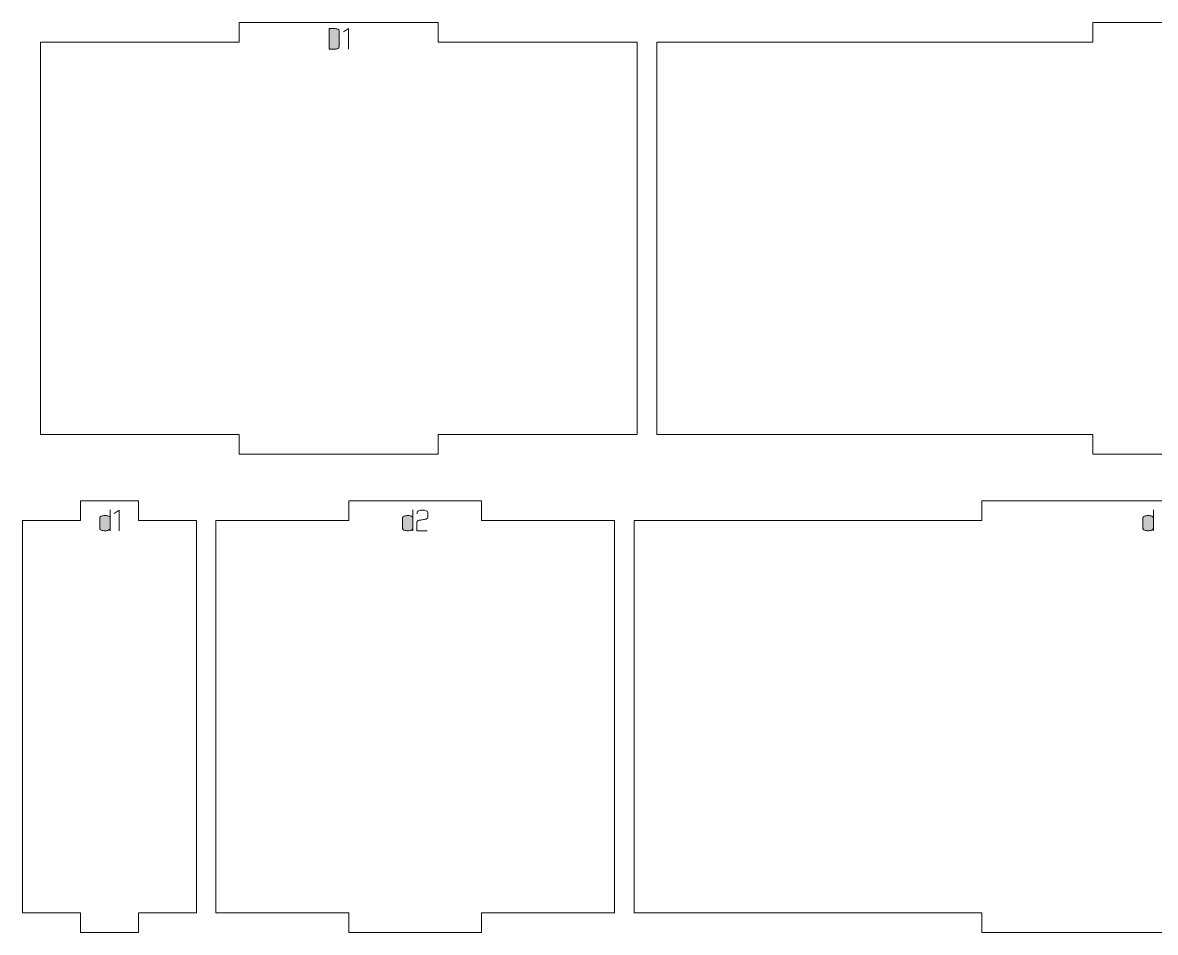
# Model space of a CAD drawing. Header units: centimetres. Extents: x -249 to 275, y -506 to 461.
# Drawn here: x -248.57 to -231.24, y 134.77 to 148.68 of the extents above; entities that cross this region are included whole.
import ezdxf

# ---------------------------------------------------------------- set-up
doc = ezdxf.new("R2010")
doc.units = ezdxf.units.CM
doc.header["$MEASUREMENT"] = 0
doc.layers.add('Capa 1', color=7, linetype='Continuous')

msp = doc.modelspace()

# ---------------------------------------------------------------- hatches: boundary and pattern name
at = {"layer": 'Capa 1', "true_color": 0x3e4095}
h = msp.add_hatch(color=175, dxfattribs=at)
edge = h.paths.add_edge_path()
edge.add_spline(control_points=[(-243.88603, 148.2761), (-243.88603, 148.2761), (-243.88603, 148.59254), (-243.88603, 148.59254), (-243.88603, 148.59254), (-243.81128, 148.59254), (-243.81128, 148.59254), (-243.78835, 148.59254), (-243.76878, 148.58902), (-243.75257, 148.58199), (-243.73668, 148.57496), (-243.72873, 148.56671), (-243.72873, 148.55723), (-243.72873, 148.55723), (-243.72873, 148.31141), (-243.72873, 148.31141), (-243.72873, 148.30163), (-243.73668, 148.29322), (-243.75257, 148.28619), (-243.76786, 148.27946), (-243.78743, 148.2761), (-243.81128, 148.2761), (-243.81128, 148.2761), (-243.88603, 148.2761), (-243.88603, 148.2761)], knot_values=[0, 0, 0, 0, 0.125, 0.125, 0.125, 0.25, 0.25, 0.25, 0.375, 0.375, 0.375, 0.5, 0.5, 0.5, 0.625, 0.625, 0.625, 0.75, 0.75, 0.75, 0.875, 0.875, 0.875, 1, 1, 1, 1], degree=3, periodic=1)
h = msp.add_hatch(color=175, dxfattribs=at)
edge = h.paths.add_edge_path()
edge.add_spline(control_points=[(-243.88603, 148.59254), (-243.88603, 148.59254), (-243.88603, 148.2761), (-243.88603, 148.2761), (-243.88603, 148.2761), (-243.81128, 148.2761), (-243.81128, 148.2761), (-243.78743, 148.2761), (-243.76786, 148.27946), (-243.75257, 148.28619), (-243.73668, 148.29322), (-243.72873, 148.30163), (-243.72873, 148.31141), (-243.72873, 148.31141), (-243.72873, 148.55723), (-243.72873, 148.55723), (-243.72873, 148.56671), (-243.73668, 148.57496), (-243.75257, 148.58199), (-243.76878, 148.58902), (-243.78835, 148.59254), (-243.81128, 148.59254), (-243.81128, 148.59254), (-243.88603, 148.59254), (-243.88603, 148.59254)], knot_values=[0, 0, 0, 0, 0.125, 0.125, 0.125, 0.25, 0.25, 0.25, 0.375, 0.375, 0.375, 0.5, 0.5, 0.5, 0.625, 0.625, 0.625, 0.75, 0.75, 0.75, 0.875, 0.875, 0.875, 1, 1, 1, 1], degree=3, periodic=1)
h = msp.add_hatch(color=175, dxfattribs=at)
edge = h.paths.add_edge_path()
edge.add_spline(control_points=[(-243.58977, 148.593), (-243.58977, 148.593), (-243.6659, 148.54026), (-243.6659, 148.54026), (-243.6659, 148.54026), (-243.58977, 148.593), (-243.58977, 148.593), (-243.58977, 148.593), (-243.58977, 148.2761), (-243.58977, 148.2761), (-243.58977, 148.2761), (-243.58977, 148.593), (-243.58977, 148.593)], knot_values=[0, 0, 0, 0, 0.25, 0.25, 0.25, 0.5, 0.5, 0.5, 0.75, 0.75, 0.75, 1, 1, 1, 1], degree=3, periodic=1)
h = msp.add_hatch(color=175, dxfattribs=at)
edge = h.paths.add_edge_path()
edge.add_spline(control_points=[(-247.39355, 141.10857), (-247.39355, 141.10857), (-247.39355, 140.9453), (-247.39355, 140.9453), (-247.39355, 140.94072), (-247.39172, 140.93636), (-247.38805, 140.93223), (-247.38438, 140.92811), (-247.37903, 140.92436), (-247.372, 140.921), (-247.36496, 140.91763), (-247.35633, 140.91496), (-247.34608, 140.91297), (-247.33584, 140.91098), (-247.32415, 140.90999), (-247.311, 140.90999), (-247.29143, 140.90999), (-247.27401, 140.91366), (-247.25872, 140.921), (-247.24282, 140.92833), (-247.23487, 140.93644), (-247.23487, 140.9453), (-247.23487, 140.9453), (-247.23487, 141.23102), (-247.23487, 141.23102), (-247.23487, 141.23102), (-247.23487, 141.10857), (-247.23487, 141.10857), (-247.23487, 141.11774), (-247.24282, 141.12569), (-247.25872, 141.13242), (-247.27401, 141.13945), (-247.29143, 141.14327), (-247.311, 141.14388), (-247.32415, 141.14388), (-247.33584, 141.14289), (-247.34608, 141.1409), (-247.35633, 141.13891), (-247.36496, 141.13624), (-247.372, 141.13287), (-247.37903, 141.12951), (-247.38438, 141.12577), (-247.38805, 141.12164), (-247.39172, 141.11751), (-247.39355, 141.11315), (-247.39355, 141.10857)], knot_values=[0, 0, 0, 0, 0.06666667, 0.06666667, 0.06666667, 0.13333333, 0.13333333, 0.13333333, 0.2, 0.2, 0.2, 0.26666667, 0.26666667, 0.26666667, 0.33333333, 0.33333333, 0.33333333, 0.4, 0.4, 0.4, 0.46666667, 0.46666667, 0.46666667, 0.53333333, 0.53333333, 0.53333333, 0.6, 0.6, 0.6, 0.66666667, 0.66666667, 0.66666667, 0.73333333, 0.73333333, 0.73333333, 0.8, 0.8, 0.8, 0.86666667, 0.86666667, 0.86666667, 0.93333333, 0.93333333, 0.93333333, 1, 1, 1, 1], degree=3, periodic=1)
h = msp.add_hatch(color=175, dxfattribs=at)
edge = h.paths.add_edge_path()
edge.add_spline(control_points=[(-247.23487, 140.9453), (-247.23487, 140.93644), (-247.24282, 140.92833), (-247.25872, 140.921), (-247.27401, 140.91366), (-247.29143, 140.90999), (-247.311, 140.90999), (-247.32415, 140.90999), (-247.33584, 140.91098), (-247.34608, 140.91297), (-247.35633, 140.91496), (-247.36496, 140.91763), (-247.372, 140.921), (-247.37903, 140.92436), (-247.38438, 140.92811), (-247.38805, 140.93223), (-247.39172, 140.93636), (-247.39355, 140.94072), (-247.39355, 140.9453), (-247.39355, 140.9453), (-247.39355, 141.10857), (-247.39355, 141.10857), (-247.39355, 141.11315), (-247.39172, 141.11751), (-247.38805, 141.12164), (-247.38438, 141.12577), (-247.37903, 141.12951), (-247.372, 141.13287), (-247.36496, 141.13624), (-247.35633, 141.13891), (-247.34608, 141.1409), (-247.33584, 141.14289), (-247.32415, 141.14388), (-247.311, 141.14388), (-247.29143, 141.14327), (-247.27401, 141.13945), (-247.25872, 141.13242), (-247.24282, 141.12569), (-247.23487, 141.11774), (-247.23487, 141.10857), (-247.23487, 141.10857), (-247.23487, 140.9453), (-247.23487, 140.9453)], knot_values=[0, 0, 0, 0, 0.07142857, 0.07142857, 0.07142857, 0.14285714, 0.14285714, 0.14285714, 0.21428571, 0.21428571, 0.21428571, 0.28571429, 0.28571429, 0.28571429, 0.35714286, 0.35714286, 0.35714286, 0.42857143, 0.42857143, 0.42857143, 0.5, 0.5, 0.5, 0.57142857, 0.57142857, 0.57142857, 0.64285714, 0.64285714, 0.64285714, 0.71428571, 0.71428571, 0.71428571, 0.78571429, 0.78571429, 0.78571429, 0.85714286, 0.85714286, 0.85714286, 0.92857143, 0.92857143, 0.92857143, 1, 1, 1, 1], degree=3, periodic=1)
h = msp.add_hatch(color=175, dxfattribs=at)
edge = h.paths.add_edge_path()
edge.add_spline(control_points=[(-247.09729, 141.22689), (-247.09729, 141.22689), (-247.17342, 141.17415), (-247.17342, 141.17415), (-247.17342, 141.17415), (-247.09729, 141.22689), (-247.09729, 141.22689), (-247.09729, 141.22689), (-247.09729, 140.90999), (-247.09729, 140.90999), (-247.09729, 140.90999), (-247.09729, 141.22689), (-247.09729, 141.22689)], knot_values=[0, 0, 0, 0, 0.25, 0.25, 0.25, 0.5, 0.5, 0.5, 0.75, 0.75, 0.75, 1, 1, 1, 1], degree=3, periodic=1)
h = msp.add_hatch(color=175, dxfattribs=at)
edge = h.paths.add_edge_path()
edge.add_spline(control_points=[(-242.76011, 141.10857), (-242.76011, 141.10857), (-242.76011, 140.9453), (-242.76011, 140.9453), (-242.76011, 140.94072), (-242.75828, 140.93636), (-242.75461, 140.93223), (-242.75094, 140.92811), (-242.74559, 140.92436), (-242.73856, 140.921), (-242.73152, 140.91763), (-242.72289, 140.91496), (-242.71264, 140.91297), (-242.7024, 140.91098), (-242.69071, 140.90999), (-242.67756, 140.90999), (-242.65799, 140.90999), (-242.64057, 140.91366), (-242.62528, 140.921), (-242.60938, 140.92833), (-242.60143, 140.93644), (-242.60143, 140.9453), (-242.60143, 140.9453), (-242.60143, 141.23102), (-242.60143, 141.23102), (-242.60143, 141.23102), (-242.60143, 141.10857), (-242.60143, 141.10857), (-242.60143, 141.11774), (-242.60938, 141.12569), (-242.62528, 141.13242), (-242.64057, 141.13945), (-242.65799, 141.14327), (-242.67756, 141.14388), (-242.69071, 141.14388), (-242.7024, 141.14289), (-242.71264, 141.1409), (-242.72289, 141.13891), (-242.73152, 141.13624), (-242.73856, 141.13287), (-242.74559, 141.12951), (-242.75094, 141.12577), (-242.75461, 141.12164), (-242.75828, 141.11751), (-242.76011, 141.11315), (-242.76011, 141.10857)], knot_values=[0, 0, 0, 0, 0.06666667, 0.06666667, 0.06666667, 0.13333333, 0.13333333, 0.13333333, 0.2, 0.2, 0.2, 0.26666667, 0.26666667, 0.26666667, 0.33333333, 0.33333333, 0.33333333, 0.4, 0.4, 0.4, 0.46666667, 0.46666667, 0.46666667, 0.53333333, 0.53333333, 0.53333333, 0.6, 0.6, 0.6, 0.66666667, 0.66666667, 0.66666667, 0.73333333, 0.73333333, 0.73333333, 0.8, 0.8, 0.8, 0.86666667, 0.86666667, 0.86666667, 0.93333333, 0.93333333, 0.93333333, 1, 1, 1, 1], degree=3, periodic=1)
h = msp.add_hatch(color=175, dxfattribs=at)
edge = h.paths.add_edge_path()
edge.add_spline(control_points=[(-242.60143, 140.9453), (-242.60143, 140.93644), (-242.60938, 140.92833), (-242.62528, 140.921), (-242.64057, 140.91366), (-242.65799, 140.90999), (-242.67756, 140.90999), (-242.69071, 140.90999), (-242.7024, 140.91098), (-242.71264, 140.91297), (-242.72289, 140.91496), (-242.73152, 140.91763), (-242.73856, 140.921), (-242.74559, 140.92436), (-242.75094, 140.92811), (-242.75461, 140.93223), (-242.75828, 140.93636), (-242.76011, 140.94072), (-242.76011, 140.9453), (-242.76011, 140.9453), (-242.76011, 141.10857), (-242.76011, 141.10857), (-242.76011, 141.11315), (-242.75828, 141.11751), (-242.75461, 141.12164), (-242.75094, 141.12577), (-242.74559, 141.12951), (-242.73856, 141.13287), (-242.73152, 141.13624), (-242.72289, 141.13891), (-242.71264, 141.1409), (-242.7024, 141.14289), (-242.69071, 141.14388), (-242.67756, 141.14388), (-242.65799, 141.14327), (-242.64057, 141.13945), (-242.62528, 141.13242), (-242.60938, 141.12569), (-242.60143, 141.11774), (-242.60143, 141.10857), (-242.60143, 141.10857), (-242.60143, 140.9453), (-242.60143, 140.9453)], knot_values=[0, 0, 0, 0, 0.07142857, 0.07142857, 0.07142857, 0.14285714, 0.14285714, 0.14285714, 0.21428571, 0.21428571, 0.21428571, 0.28571429, 0.28571429, 0.28571429, 0.35714286, 0.35714286, 0.35714286, 0.42857143, 0.42857143, 0.42857143, 0.5, 0.5, 0.5, 0.57142857, 0.57142857, 0.57142857, 0.64285714, 0.64285714, 0.64285714, 0.71428571, 0.71428571, 0.71428571, 0.78571429, 0.78571429, 0.78571429, 0.85714286, 0.85714286, 0.85714286, 0.92857143, 0.92857143, 0.92857143, 1, 1, 1, 1], degree=3, periodic=1)
h = msp.add_hatch(color=175, dxfattribs=at)
edge = h.paths.add_edge_path()
edge.add_spline(control_points=[(-242.54044, 140.90999), (-242.54044, 140.90999), (-242.54044, 141.04253), (-242.54044, 141.04253), (-242.53952, 141.05445), (-242.52867, 141.06362), (-242.50788, 141.07004), (-242.49932, 141.07066), (-242.49114, 141.07165), (-242.48334, 141.07303), (-242.47555, 141.0744), (-242.46767, 141.07585), (-242.45972, 141.07738), (-242.44505, 141.07983), (-242.43381, 141.08182), (-242.42602, 141.08334), (-242.41822, 141.08487), (-242.41065, 141.08686), (-242.40331, 141.08931), (-242.38436, 141.09634), (-242.37488, 141.10536), (-242.37488, 141.11636), (-242.37488, 141.11636), (-242.37488, 141.19112), (-242.37488, 141.19112), (-242.37488, 141.2009), (-242.38275, 141.20923), (-242.3985, 141.21611), (-242.41424, 141.22299), (-242.43389, 141.22643), (-242.45743, 141.22643), (-242.48097, 141.22643), (-242.50062, 141.22299), (-242.51636, 141.21611), (-242.53211, 141.20923), (-242.53998, 141.2009), (-242.53998, 141.19112), (-242.53998, 141.19112), (-242.53998, 141.16865), (-242.53998, 141.16865), (-242.53998, 141.16865), (-242.53998, 141.19112), (-242.53998, 141.19112), (-242.53998, 141.2009), (-242.53211, 141.20923), (-242.51636, 141.21611), (-242.50062, 141.22299), (-242.48097, 141.22643), (-242.45743, 141.22643), (-242.43389, 141.22643), (-242.41424, 141.22299), (-242.3985, 141.21611), (-242.38275, 141.20923), (-242.37488, 141.2009), (-242.37488, 141.19112), (-242.37488, 141.19112), (-242.37488, 141.11636), (-242.37488, 141.11636), (-242.37488, 141.10536), (-242.38436, 141.09634), (-242.40331, 141.08931), (-242.41065, 141.08686), (-242.41822, 141.08487), (-242.42602, 141.08334), (-242.43381, 141.08182), (-242.44505, 141.07983), (-242.45972, 141.07738), (-242.46767, 141.07585), (-242.47555, 141.0744), (-242.48334, 141.07303), (-242.49114, 141.07165), (-242.49932, 141.07066), (-242.50788, 141.07004), (-242.52867, 141.06362), (-242.53952, 141.05445), (-242.54044, 141.04253), (-242.54044, 141.04253), (-242.54044, 140.90999), (-242.54044, 140.90999), (-242.54044, 140.90999), (-242.38359, 140.90999), (-242.38359, 140.90999), (-242.38359, 140.90999), (-242.54044, 140.90999), (-242.54044, 140.90999)], knot_values=[0, 0, 0, 0, 0.03571429, 0.03571429, 0.03571429, 0.07142857, 0.07142857, 0.07142857, 0.10714286, 0.10714286, 0.10714286, 0.14285714, 0.14285714, 0.14285714, 0.17857143, 0.17857143, 0.17857143, 0.21428571, 0.21428571, 0.21428571, 0.25, 0.25, 0.25, 0.28571429, 0.28571429, 0.28571429, 0.32142857, 0.32142857, 0.32142857, 0.35714286, 0.35714286, 0.35714286, 0.39285714, 0.39285714, 0.39285714, 0.42857143, 0.42857143, 0.42857143, 0.46428571, 0.46428571, 0.46428571, 0.5, 0.5, 0.5, 0.53571429, 0.53571429, 0.53571429, 0.57142857, 0.57142857, 0.57142857, 0.60714286, 0.60714286, 0.60714286, 0.64285714, 0.64285714, 0.64285714, 0.67857143, 0.67857143, 0.67857143, 0.71428571, 0.71428571, 0.71428571, 0.75, 0.75, 0.75, 0.78571429, 0.78571429, 0.78571429, 0.82142857, 0.82142857, 0.82142857, 0.85714286, 0.85714286, 0.85714286, 0.89285714, 0.89285714, 0.89285714, 0.92857143, 0.92857143, 0.92857143, 0.96428571, 0.96428571, 0.96428571, 1, 1, 1, 1], degree=3, periodic=1)
h = msp.add_hatch(color=175, dxfattribs=at)
edge = h.paths.add_edge_path()
edge.add_spline(control_points=[(-231.43124, 141.10857), (-231.43124, 141.10857), (-231.43124, 140.9453), (-231.43124, 140.9453), (-231.43124, 140.94072), (-231.42941, 140.93636), (-231.42574, 140.93223), (-231.42207, 140.92811), (-231.41672, 140.92436), (-231.40969, 140.921), (-231.40265, 140.91763), (-231.39402, 140.91496), (-231.38377, 140.91297), (-231.37353, 140.91098), (-231.36184, 140.90999), (-231.34869, 140.90999), (-231.32912, 140.90999), (-231.3117, 140.91366), (-231.29641, 140.921), (-231.28051, 140.92833), (-231.27256, 140.93644), (-231.27256, 140.9453), (-231.27256, 140.9453), (-231.27256, 141.23102), (-231.27256, 141.23102), (-231.27256, 141.23102), (-231.27256, 141.10857), (-231.27256, 141.10857), (-231.27256, 141.11774), (-231.28051, 141.12569), (-231.29641, 141.13242), (-231.3117, 141.13945), (-231.32912, 141.14327), (-231.34869, 141.14388), (-231.36184, 141.14388), (-231.37353, 141.14289), (-231.38377, 141.1409), (-231.39402, 141.13891), (-231.40265, 141.13624), (-231.40969, 141.13287), (-231.41672, 141.12951), (-231.42207, 141.12577), (-231.42574, 141.12164), (-231.42941, 141.11751), (-231.43124, 141.11315), (-231.43124, 141.10857)], knot_values=[0, 0, 0, 0, 0.06666667, 0.06666667, 0.06666667, 0.13333333, 0.13333333, 0.13333333, 0.2, 0.2, 0.2, 0.26666667, 0.26666667, 0.26666667, 0.33333333, 0.33333333, 0.33333333, 0.4, 0.4, 0.4, 0.46666667, 0.46666667, 0.46666667, 0.53333333, 0.53333333, 0.53333333, 0.6, 0.6, 0.6, 0.66666667, 0.66666667, 0.66666667, 0.73333333, 0.73333333, 0.73333333, 0.8, 0.8, 0.8, 0.86666667, 0.86666667, 0.86666667, 0.93333333, 0.93333333, 0.93333333, 1, 1, 1, 1], degree=3, periodic=1)
h = msp.add_hatch(color=175, dxfattribs=at)
edge = h.paths.add_edge_path()
edge.add_spline(control_points=[(-231.27256, 140.9453), (-231.27256, 140.93644), (-231.28051, 140.92833), (-231.29641, 140.921), (-231.3117, 140.91366), (-231.32912, 140.90999), (-231.34869, 140.90999), (-231.36184, 140.90999), (-231.37353, 140.91098), (-231.38377, 140.91297), (-231.39402, 140.91496), (-231.40265, 140.91763), (-231.40969, 140.921), (-231.41672, 140.92436), (-231.42207, 140.92811), (-231.42574, 140.93223), (-231.42941, 140.93636), (-231.43124, 140.94072), (-231.43124, 140.9453), (-231.43124, 140.9453), (-231.43124, 141.10857), (-231.43124, 141.10857), (-231.43124, 141.11315), (-231.42941, 141.11751), (-231.42574, 141.12164), (-231.42207, 141.12577), (-231.41672, 141.12951), (-231.40969, 141.13287), (-231.40265, 141.13624), (-231.39402, 141.13891), (-231.38377, 141.1409), (-231.37353, 141.14289), (-231.36184, 141.14388), (-231.34869, 141.14388), (-231.32912, 141.14327), (-231.3117, 141.13945), (-231.29641, 141.13242), (-231.28051, 141.12569), (-231.27256, 141.11774), (-231.27256, 141.10857), (-231.27256, 141.10857), (-231.27256, 140.9453), (-231.27256, 140.9453)], knot_values=[0, 0, 0, 0, 0.07142857, 0.07142857, 0.07142857, 0.14285714, 0.14285714, 0.14285714, 0.21428571, 0.21428571, 0.21428571, 0.28571429, 0.28571429, 0.28571429, 0.35714286, 0.35714286, 0.35714286, 0.42857143, 0.42857143, 0.42857143, 0.5, 0.5, 0.5, 0.57142857, 0.57142857, 0.57142857, 0.64285714, 0.64285714, 0.64285714, 0.71428571, 0.71428571, 0.71428571, 0.78571429, 0.78571429, 0.78571429, 0.85714286, 0.85714286, 0.85714286, 0.92857143, 0.92857143, 0.92857143, 1, 1, 1, 1], degree=3, periodic=1)
h = msp.add_hatch(color=175, dxfattribs=at)
edge = h.paths.add_edge_path()
edge.add_spline(control_points=[(-247.23487, 140.90999), (-247.23487, 140.90999), (-247.23487, 140.9453), (-247.23487, 140.9453), (-247.23487, 140.9453), (-247.23487, 140.90999), (-247.23487, 140.90999)], knot_values=[0, 0, 0, 0, 0.5, 0.5, 0.5, 1, 1, 1, 1], degree=3, periodic=1)
h = msp.add_hatch(color=175, dxfattribs=at)
edge = h.paths.add_edge_path()
edge.add_spline(control_points=[(-242.60143, 140.90999), (-242.60143, 140.90999), (-242.60143, 140.9453), (-242.60143, 140.9453), (-242.60143, 140.9453), (-242.60143, 140.90999), (-242.60143, 140.90999)], knot_values=[0, 0, 0, 0, 0.5, 0.5, 0.5, 1, 1, 1, 1], degree=3, periodic=1)
h = msp.add_hatch(color=175, dxfattribs=at)
edge = h.paths.add_edge_path()
edge.add_spline(control_points=[(-231.27256, 140.90999), (-231.27256, 140.90999), (-231.27256, 140.9453), (-231.27256, 140.9453), (-231.27256, 140.9453), (-231.27256, 140.90999), (-231.27256, 140.90999)], knot_values=[0, 0, 0, 0, 0.5, 0.5, 0.5, 1, 1, 1, 1], degree=3, periodic=1)

# ---------------------------------------------------------------- linework, layer by layer
at = {"layer": 'Capa 1', "color": 240, "lineweight": 9}
for points in [[(-248.30357, 148.3825), (-248.30357, 148.3825), (-248.30357, 142.3825), (-248.30357, 142.3825), (-248.30357, 142.3825), (-245.25979, 142.3825), (-245.25979, 142.3825), (-245.25979, 142.3825), (-245.25979, 142.0825), (-245.25979, 142.0825), (-245.25979, 142.0825), (-242.21601, 142.0825), (-242.21601, 142.0825), (-242.21601, 142.0825), (-242.21601, 142.3825), (-242.21601, 142.3825), (-242.21601, 142.3825), (-239.17223, 142.3825), (-239.17223, 142.3825), (-239.17223, 142.3825), (-239.17223, 148.3825), (-239.17223, 148.3825), (-239.17223, 148.3825), (-242.21601, 148.3825), (-242.21601, 148.3825), (-242.21601, 148.3825), (-242.21601, 148.6825), (-242.21601, 148.6825), (-242.21601, 148.6825), (-245.25979, 148.6825), (-245.25979, 148.6825), (-245.25979, 148.6825), (-245.25979, 148.3825), (-245.25979, 148.3825), (-245.25979, 148.3825), (-248.30357, 148.3825), (-248.30357, 148.3825)], [(-238.87223, 148.3825), (-238.87223, 148.3825), (-238.87223, 142.3825), (-238.87223, 142.3825), (-238.87223, 142.3825), (-232.19734, 142.3825), (-232.19734, 142.3825), (-232.19734, 142.3825), (-232.19734, 142.0825), (-232.19734, 142.0825), (-232.19734, 142.0825), (-225.52245, 142.0825), (-225.52245, 142.0825), (-225.52245, 142.0825), (-225.52245, 142.3825), (-225.52245, 142.3825), (-225.52245, 142.3825), (-218.84755, 142.3825), (-218.84755, 142.3825), (-218.84755, 142.3825), (-218.84755, 148.3825), (-218.84755, 148.3825), (-218.84755, 148.3825), (-225.52245, 148.3825), (-225.52245, 148.3825), (-225.52245, 148.3825), (-225.52245, 148.6825), (-225.52245, 148.6825), (-225.52245, 148.6825), (-232.19734, 148.6825), (-232.19734, 148.6825), (-232.19734, 148.6825), (-232.19734, 148.3825), (-232.19734, 148.3825), (-232.19734, 148.3825), (-238.87223, 148.3825), (-238.87223, 148.3825)], [(-248.5745, 141.06719), (-248.5745, 141.06719), (-248.5745, 135.06719), (-248.5745, 135.06719), (-248.5745, 135.06719), (-247.68845, 135.06719), (-247.68845, 135.06719), (-247.68845, 135.06719), (-247.68845, 134.76719), (-247.68845, 134.76719), (-247.68845, 134.76719), (-246.80239, 134.76719), (-246.80239, 134.76719), (-246.80239, 134.76719), (-246.80239, 135.06719), (-246.80239, 135.06719), (-246.80239, 135.06719), (-245.91634, 135.06719), (-245.91634, 135.06719), (-245.91634, 135.06719), (-245.91634, 141.06719), (-245.91634, 141.06719), (-245.91634, 141.06719), (-246.80239, 141.06719), (-246.80239, 141.06719), (-246.80239, 141.06719), (-246.80239, 141.36719), (-246.80239, 141.36719), (-246.80239, 141.36719), (-247.68845, 141.36719), (-247.68845, 141.36719), (-247.68845, 141.36719), (-247.68845, 141.06719), (-247.68845, 141.06719), (-247.68845, 141.06719), (-248.5745, 141.06719), (-248.5745, 141.06719)], [(-245.61634, 141.06719), (-245.61634, 141.06719), (-245.61634, 135.06719), (-245.61634, 135.06719), (-245.61634, 135.06719), (-243.58377, 135.06719), (-243.58377, 135.06719), (-243.58377, 135.06719), (-243.58377, 134.76719), (-243.58377, 134.76719), (-243.58377, 134.76719), (-241.55121, 134.76719), (-241.55121, 134.76719), (-241.55121, 134.76719), (-241.55121, 135.06719), (-241.55121, 135.06719), (-241.55121, 135.06719), (-239.51865, 135.06719), (-239.51865, 135.06719), (-239.51865, 135.06719), (-239.51865, 141.06719), (-239.51865, 141.06719), (-239.51865, 141.06719), (-241.55121, 141.06719), (-241.55121, 141.06719), (-241.55121, 141.06719), (-241.55121, 141.36719), (-241.55121, 141.36719), (-241.55121, 141.36719), (-243.58377, 141.36719), (-243.58377, 141.36719), (-243.58377, 141.36719), (-243.58377, 141.06719), (-243.58377, 141.06719), (-243.58377, 141.06719), (-245.61634, 141.06719), (-245.61634, 141.06719)], [(-239.21865, 141.06719), (-239.21865, 141.06719), (-239.21865, 135.06719), (-239.21865, 135.06719), (-239.21865, 135.06719), (-233.89863, 135.06719), (-233.89863, 135.06719), (-233.89863, 135.06719), (-233.89863, 134.76719), (-233.89863, 134.76719), (-233.89863, 134.76719), (-228.57861, 134.76719), (-228.57861, 134.76719), (-228.57861, 134.76719), (-228.57861, 135.06719), (-228.57861, 135.06719), (-228.57861, 135.06719), (-223.2586, 135.06719), (-223.2586, 135.06719), (-223.2586, 135.06719), (-223.2586, 141.06719), (-223.2586, 141.06719), (-223.2586, 141.06719), (-228.57861, 141.06719), (-228.57861, 141.06719), (-228.57861, 141.06719), (-228.57861, 141.36719), (-228.57861, 141.36719), (-228.57861, 141.36719), (-233.89863, 141.36719), (-233.89863, 141.36719), (-233.89863, 141.36719), (-233.89863, 141.06719), (-233.89863, 141.06719), (-233.89863, 141.06719), (-239.21865, 141.06719), (-239.21865, 141.06719)]]:
    msp.add_open_spline(points, degree=3, knots=[0, 0, 0, 0, 0.08333333, 0.08333333, 0.08333333, 0.16666667, 0.16666667, 0.16666667, 0.25, 0.25, 0.25, 0.33333333, 0.33333333, 0.33333333, 0.41666667, 0.41666667, 0.41666667, 0.5, 0.5, 0.5, 0.58333333, 0.58333333, 0.58333333, 0.66666667, 0.66666667, 0.66666667, 0.75, 0.75, 0.75, 0.83333333, 0.83333333, 0.83333333, 0.91666667, 0.91666667, 0.91666667, 1, 1, 1, 1], dxfattribs=at)
at = {"layer": 'Capa 1', "color": 114, "lineweight": 9}
for points, knots in [([(-243.88603, 148.2761), (-243.88603, 148.2761), (-243.88603, 148.59254), (-243.88603, 148.59254), (-243.88603, 148.59254), (-243.81128, 148.59254), (-243.81128, 148.59254), (-243.78835, 148.59254), (-243.76878, 148.58902), (-243.75257, 148.58199), (-243.73668, 148.57496), (-243.72873, 148.56671), (-243.72873, 148.55723), (-243.72873, 148.55723), (-243.72873, 148.31141), (-243.72873, 148.31141), (-243.72873, 148.30163), (-243.73668, 148.29322), (-243.75257, 148.28619), (-243.76786, 148.27946), (-243.78743, 148.2761), (-243.81128, 148.2761), (-243.81128, 148.2761), (-243.88603, 148.2761), (-243.88603, 148.2761)], [0, 0, 0, 0, 0.125, 0.125, 0.125, 0.25, 0.25, 0.25, 0.375, 0.375, 0.375, 0.5, 0.5, 0.5, 0.625, 0.625, 0.625, 0.75, 0.75, 0.75, 0.875, 0.875, 0.875, 1, 1, 1, 1]), ([(-243.88603, 148.59254), (-243.88603, 148.59254), (-243.88603, 148.2761), (-243.88603, 148.2761), (-243.88603, 148.2761), (-243.81128, 148.2761), (-243.81128, 148.2761), (-243.78743, 148.2761), (-243.76786, 148.27946), (-243.75257, 148.28619), (-243.73668, 148.29322), (-243.72873, 148.30163), (-243.72873, 148.31141), (-243.72873, 148.31141), (-243.72873, 148.55723), (-243.72873, 148.55723), (-243.72873, 148.56671), (-243.73668, 148.57496), (-243.75257, 148.58199), (-243.76878, 148.58902), (-243.78835, 148.59254), (-243.81128, 148.59254), (-243.81128, 148.59254), (-243.88603, 148.59254), (-243.88603, 148.59254)], [0, 0, 0, 0, 0.125, 0.125, 0.125, 0.25, 0.25, 0.25, 0.375, 0.375, 0.375, 0.5, 0.5, 0.5, 0.625, 0.625, 0.625, 0.75, 0.75, 0.75, 0.875, 0.875, 0.875, 1, 1, 1, 1]), ([(-243.58977, 148.593), (-243.58977, 148.593), (-243.6659, 148.54026), (-243.6659, 148.54026), (-243.6659, 148.54026), (-243.58977, 148.593), (-243.58977, 148.593), (-243.58977, 148.593), (-243.58977, 148.2761), (-243.58977, 148.2761), (-243.58977, 148.2761), (-243.58977, 148.593), (-243.58977, 148.593)], [0, 0, 0, 0, 0.25, 0.25, 0.25, 0.5, 0.5, 0.5, 0.75, 0.75, 0.75, 1, 1, 1, 1]), ([(-247.39355, 141.10857), (-247.39355, 141.10857), (-247.39355, 140.9453), (-247.39355, 140.9453), (-247.39355, 140.94072), (-247.39172, 140.93636), (-247.38805, 140.93223), (-247.38438, 140.92811), (-247.37903, 140.92436), (-247.372, 140.921), (-247.36496, 140.91763), (-247.35633, 140.91496), (-247.34608, 140.91297), (-247.33584, 140.91098), (-247.32415, 140.90999), (-247.311, 140.90999), (-247.29143, 140.90999), (-247.27401, 140.91366), (-247.25872, 140.921), (-247.24282, 140.92833), (-247.23487, 140.93644), (-247.23487, 140.9453), (-247.23487, 140.9453), (-247.23487, 141.23102), (-247.23487, 141.23102), (-247.23487, 141.23102), (-247.23487, 141.10857), (-247.23487, 141.10857), (-247.23487, 141.11774), (-247.24282, 141.12569), (-247.25872, 141.13242), (-247.27401, 141.13945), (-247.29143, 141.14327), (-247.311, 141.14388), (-247.32415, 141.14388), (-247.33584, 141.14289), (-247.34608, 141.1409), (-247.35633, 141.13891), (-247.36496, 141.13624), (-247.372, 141.13287), (-247.37903, 141.12951), (-247.38438, 141.12577), (-247.38805, 141.12164), (-247.39172, 141.11751), (-247.39355, 141.11315), (-247.39355, 141.10857)], [0, 0, 0, 0, 0.06666667, 0.06666667, 0.06666667, 0.13333333, 0.13333333, 0.13333333, 0.2, 0.2, 0.2, 0.26666667, 0.26666667, 0.26666667, 0.33333333, 0.33333333, 0.33333333, 0.4, 0.4, 0.4, 0.46666667, 0.46666667, 0.46666667, 0.53333333, 0.53333333, 0.53333333, 0.6, 0.6, 0.6, 0.66666667, 0.66666667, 0.66666667, 0.73333333, 0.73333333, 0.73333333, 0.8, 0.8, 0.8, 0.86666667, 0.86666667, 0.86666667, 0.93333333, 0.93333333, 0.93333333, 1, 1, 1, 1]), ([(-247.23487, 140.9453), (-247.23487, 140.93644), (-247.24282, 140.92833), (-247.25872, 140.921), (-247.27401, 140.91366), (-247.29143, 140.90999), (-247.311, 140.90999), (-247.32415, 140.90999), (-247.33584, 140.91098), (-247.34608, 140.91297), (-247.35633, 140.91496), (-247.36496, 140.91763), (-247.372, 140.921), (-247.37903, 140.92436), (-247.38438, 140.92811), (-247.38805, 140.93223), (-247.39172, 140.93636), (-247.39355, 140.94072), (-247.39355, 140.9453), (-247.39355, 140.9453), (-247.39355, 141.10857), (-247.39355, 141.10857), (-247.39355, 141.11315), (-247.39172, 141.11751), (-247.38805, 141.12164), (-247.38438, 141.12577), (-247.37903, 141.12951), (-247.372, 141.13287), (-247.36496, 141.13624), (-247.35633, 141.13891), (-247.34608, 141.1409), (-247.33584, 141.14289), (-247.32415, 141.14388), (-247.311, 141.14388), (-247.29143, 141.14327), (-247.27401, 141.13945), (-247.25872, 141.13242), (-247.24282, 141.12569), (-247.23487, 141.11774), (-247.23487, 141.10857), (-247.23487, 141.10857), (-247.23487, 140.9453), (-247.23487, 140.9453)], [0, 0, 0, 0, 0.07142857, 0.07142857, 0.07142857, 0.14285714, 0.14285714, 0.14285714, 0.21428571, 0.21428571, 0.21428571, 0.28571429, 0.28571429, 0.28571429, 0.35714286, 0.35714286, 0.35714286, 0.42857143, 0.42857143, 0.42857143, 0.5, 0.5, 0.5, 0.57142857, 0.57142857, 0.57142857, 0.64285714, 0.64285714, 0.64285714, 0.71428571, 0.71428571, 0.71428571, 0.78571429, 0.78571429, 0.78571429, 0.85714286, 0.85714286, 0.85714286, 0.92857143, 0.92857143, 0.92857143, 1, 1, 1, 1]), ([(-247.09729, 141.22689), (-247.09729, 141.22689), (-247.17342, 141.17415), (-247.17342, 141.17415), (-247.17342, 141.17415), (-247.09729, 141.22689), (-247.09729, 141.22689), (-247.09729, 141.22689), (-247.09729, 140.90999), (-247.09729, 140.90999), (-247.09729, 140.90999), (-247.09729, 141.22689), (-247.09729, 141.22689)], [0, 0, 0, 0, 0.25, 0.25, 0.25, 0.5, 0.5, 0.5, 0.75, 0.75, 0.75, 1, 1, 1, 1]), ([(-242.76011, 141.10857), (-242.76011, 141.10857), (-242.76011, 140.9453), (-242.76011, 140.9453), (-242.76011, 140.94072), (-242.75828, 140.93636), (-242.75461, 140.93223), (-242.75094, 140.92811), (-242.74559, 140.92436), (-242.73856, 140.921), (-242.73152, 140.91763), (-242.72289, 140.91496), (-242.71264, 140.91297), (-242.7024, 140.91098), (-242.69071, 140.90999), (-242.67756, 140.90999), (-242.65799, 140.90999), (-242.64057, 140.91366), (-242.62528, 140.921), (-242.60938, 140.92833), (-242.60143, 140.93644), (-242.60143, 140.9453), (-242.60143, 140.9453), (-242.60143, 141.23102), (-242.60143, 141.23102), (-242.60143, 141.23102), (-242.60143, 141.10857), (-242.60143, 141.10857), (-242.60143, 141.11774), (-242.60938, 141.12569), (-242.62528, 141.13242), (-242.64057, 141.13945), (-242.65799, 141.14327), (-242.67756, 141.14388), (-242.69071, 141.14388), (-242.7024, 141.14289), (-242.71264, 141.1409), (-242.72289, 141.13891), (-242.73152, 141.13624), (-242.73856, 141.13287), (-242.74559, 141.12951), (-242.75094, 141.12577), (-242.75461, 141.12164), (-242.75828, 141.11751), (-242.76011, 141.11315), (-242.76011, 141.10857)], [0, 0, 0, 0, 0.06666667, 0.06666667, 0.06666667, 0.13333333, 0.13333333, 0.13333333, 0.2, 0.2, 0.2, 0.26666667, 0.26666667, 0.26666667, 0.33333333, 0.33333333, 0.33333333, 0.4, 0.4, 0.4, 0.46666667, 0.46666667, 0.46666667, 0.53333333, 0.53333333, 0.53333333, 0.6, 0.6, 0.6, 0.66666667, 0.66666667, 0.66666667, 0.73333333, 0.73333333, 0.73333333, 0.8, 0.8, 0.8, 0.86666667, 0.86666667, 0.86666667, 0.93333333, 0.93333333, 0.93333333, 1, 1, 1, 1]), ([(-242.60143, 140.9453), (-242.60143, 140.93644), (-242.60938, 140.92833), (-242.62528, 140.921), (-242.64057, 140.91366), (-242.65799, 140.90999), (-242.67756, 140.90999), (-242.69071, 140.90999), (-242.7024, 140.91098), (-242.71264, 140.91297), (-242.72289, 140.91496), (-242.73152, 140.91763), (-242.73856, 140.921), (-242.74559, 140.92436), (-242.75094, 140.92811), (-242.75461, 140.93223), (-242.75828, 140.93636), (-242.76011, 140.94072), (-242.76011, 140.9453), (-242.76011, 140.9453), (-242.76011, 141.10857), (-242.76011, 141.10857), (-242.76011, 141.11315), (-242.75828, 141.11751), (-242.75461, 141.12164), (-242.75094, 141.12577), (-242.74559, 141.12951), (-242.73856, 141.13287), (-242.73152, 141.13624), (-242.72289, 141.13891), (-242.71264, 141.1409), (-242.7024, 141.14289), (-242.69071, 141.14388), (-242.67756, 141.14388), (-242.65799, 141.14327), (-242.64057, 141.13945), (-242.62528, 141.13242), (-242.60938, 141.12569), (-242.60143, 141.11774), (-242.60143, 141.10857), (-242.60143, 141.10857), (-242.60143, 140.9453), (-242.60143, 140.9453)], [0, 0, 0, 0, 0.07142857, 0.07142857, 0.07142857, 0.14285714, 0.14285714, 0.14285714, 0.21428571, 0.21428571, 0.21428571, 0.28571429, 0.28571429, 0.28571429, 0.35714286, 0.35714286, 0.35714286, 0.42857143, 0.42857143, 0.42857143, 0.5, 0.5, 0.5, 0.57142857, 0.57142857, 0.57142857, 0.64285714, 0.64285714, 0.64285714, 0.71428571, 0.71428571, 0.71428571, 0.78571429, 0.78571429, 0.78571429, 0.85714286, 0.85714286, 0.85714286, 0.92857143, 0.92857143, 0.92857143, 1, 1, 1, 1]), ([(-242.54044, 140.90999), (-242.54044, 140.90999), (-242.54044, 141.04253), (-242.54044, 141.04253), (-242.53952, 141.05445), (-242.52867, 141.06362), (-242.50788, 141.07004), (-242.49932, 141.07066), (-242.49114, 141.07165), (-242.48334, 141.07303), (-242.47555, 141.0744), (-242.46767, 141.07585), (-242.45972, 141.07738), (-242.44505, 141.07983), (-242.43381, 141.08182), (-242.42602, 141.08334), (-242.41822, 141.08487), (-242.41065, 141.08686), (-242.40331, 141.08931), (-242.38436, 141.09634), (-242.37488, 141.10536), (-242.37488, 141.11636), (-242.37488, 141.11636), (-242.37488, 141.19112), (-242.37488, 141.19112), (-242.37488, 141.2009), (-242.38275, 141.20923), (-242.3985, 141.21611), (-242.41424, 141.22299), (-242.43389, 141.22643), (-242.45743, 141.22643), (-242.48097, 141.22643), (-242.50062, 141.22299), (-242.51636, 141.21611), (-242.53211, 141.20923), (-242.53998, 141.2009), (-242.53998, 141.19112), (-242.53998, 141.19112), (-242.53998, 141.16865), (-242.53998, 141.16865), (-242.53998, 141.16865), (-242.53998, 141.19112), (-242.53998, 141.19112), (-242.53998, 141.2009), (-242.53211, 141.20923), (-242.51636, 141.21611), (-242.50062, 141.22299), (-242.48097, 141.22643), (-242.45743, 141.22643), (-242.43389, 141.22643), (-242.41424, 141.22299), (-242.3985, 141.21611), (-242.38275, 141.20923), (-242.37488, 141.2009), (-242.37488, 141.19112), (-242.37488, 141.19112), (-242.37488, 141.11636), (-242.37488, 141.11636), (-242.37488, 141.10536), (-242.38436, 141.09634), (-242.40331, 141.08931), (-242.41065, 141.08686), (-242.41822, 141.08487), (-242.42602, 141.08334), (-242.43381, 141.08182), (-242.44505, 141.07983), (-242.45972, 141.07738), (-242.46767, 141.07585), (-242.47555, 141.0744), (-242.48334, 141.07303), (-242.49114, 141.07165), (-242.49932, 141.07066), (-242.50788, 141.07004), (-242.52867, 141.06362), (-242.53952, 141.05445), (-242.54044, 141.04253), (-242.54044, 141.04253), (-242.54044, 140.90999), (-242.54044, 140.90999), (-242.54044, 140.90999), (-242.38359, 140.90999), (-242.38359, 140.90999), (-242.38359, 140.90999), (-242.54044, 140.90999), (-242.54044, 140.90999)], [0, 0, 0, 0, 0.03571429, 0.03571429, 0.03571429, 0.07142857, 0.07142857, 0.07142857, 0.10714286, 0.10714286, 0.10714286, 0.14285714, 0.14285714, 0.14285714, 0.17857143, 0.17857143, 0.17857143, 0.21428571, 0.21428571, 0.21428571, 0.25, 0.25, 0.25, 0.28571429, 0.28571429, 0.28571429, 0.32142857, 0.32142857, 0.32142857, 0.35714286, 0.35714286, 0.35714286, 0.39285714, 0.39285714, 0.39285714, 0.42857143, 0.42857143, 0.42857143, 0.46428571, 0.46428571, 0.46428571, 0.5, 0.5, 0.5, 0.53571429, 0.53571429, 0.53571429, 0.57142857, 0.57142857, 0.57142857, 0.60714286, 0.60714286, 0.60714286, 0.64285714, 0.64285714, 0.64285714, 0.67857143, 0.67857143, 0.67857143, 0.71428571, 0.71428571, 0.71428571, 0.75, 0.75, 0.75, 0.78571429, 0.78571429, 0.78571429, 0.82142857, 0.82142857, 0.82142857, 0.85714286, 0.85714286, 0.85714286, 0.89285714, 0.89285714, 0.89285714, 0.92857143, 0.92857143, 0.92857143, 0.96428571, 0.96428571, 0.96428571, 1, 1, 1, 1]), ([(-231.43124, 141.10857), (-231.43124, 141.10857), (-231.43124, 140.9453), (-231.43124, 140.9453), (-231.43124, 140.94072), (-231.42941, 140.93636), (-231.42574, 140.93223), (-231.42207, 140.92811), (-231.41672, 140.92436), (-231.40969, 140.921), (-231.40265, 140.91763), (-231.39402, 140.91496), (-231.38377, 140.91297), (-231.37353, 140.91098), (-231.36184, 140.90999), (-231.34869, 140.90999), (-231.32912, 140.90999), (-231.3117, 140.91366), (-231.29641, 140.921), (-231.28051, 140.92833), (-231.27256, 140.93644), (-231.27256, 140.9453), (-231.27256, 140.9453), (-231.27256, 141.23102), (-231.27256, 141.23102), (-231.27256, 141.23102), (-231.27256, 141.10857), (-231.27256, 141.10857), (-231.27256, 141.11774), (-231.28051, 141.12569), (-231.29641, 141.13242), (-231.3117, 141.13945), (-231.32912, 141.14327), (-231.34869, 141.14388), (-231.36184, 141.14388), (-231.37353, 141.14289), (-231.38377, 141.1409), (-231.39402, 141.13891), (-231.40265, 141.13624), (-231.40969, 141.13287), (-231.41672, 141.12951), (-231.42207, 141.12577), (-231.42574, 141.12164), (-231.42941, 141.11751), (-231.43124, 141.11315), (-231.43124, 141.10857)], [0, 0, 0, 0, 0.06666667, 0.06666667, 0.06666667, 0.13333333, 0.13333333, 0.13333333, 0.2, 0.2, 0.2, 0.26666667, 0.26666667, 0.26666667, 0.33333333, 0.33333333, 0.33333333, 0.4, 0.4, 0.4, 0.46666667, 0.46666667, 0.46666667, 0.53333333, 0.53333333, 0.53333333, 0.6, 0.6, 0.6, 0.66666667, 0.66666667, 0.66666667, 0.73333333, 0.73333333, 0.73333333, 0.8, 0.8, 0.8, 0.86666667, 0.86666667, 0.86666667, 0.93333333, 0.93333333, 0.93333333, 1, 1, 1, 1]), ([(-231.27256, 140.9453), (-231.27256, 140.93644), (-231.28051, 140.92833), (-231.29641, 140.921), (-231.3117, 140.91366), (-231.32912, 140.90999), (-231.34869, 140.90999), (-231.36184, 140.90999), (-231.37353, 140.91098), (-231.38377, 140.91297), (-231.39402, 140.91496), (-231.40265, 140.91763), (-231.40969, 140.921), (-231.41672, 140.92436), (-231.42207, 140.92811), (-231.42574, 140.93223), (-231.42941, 140.93636), (-231.43124, 140.94072), (-231.43124, 140.9453), (-231.43124, 140.9453), (-231.43124, 141.10857), (-231.43124, 141.10857), (-231.43124, 141.11315), (-231.42941, 141.11751), (-231.42574, 141.12164), (-231.42207, 141.12577), (-231.41672, 141.12951), (-231.40969, 141.13287), (-231.40265, 141.13624), (-231.39402, 141.13891), (-231.38377, 141.1409), (-231.37353, 141.14289), (-231.36184, 141.14388), (-231.34869, 141.14388), (-231.32912, 141.14327), (-231.3117, 141.13945), (-231.29641, 141.13242), (-231.28051, 141.12569), (-231.27256, 141.11774), (-231.27256, 141.10857), (-231.27256, 141.10857), (-231.27256, 140.9453), (-231.27256, 140.9453)], [0, 0, 0, 0, 0.07142857, 0.07142857, 0.07142857, 0.14285714, 0.14285714, 0.14285714, 0.21428571, 0.21428571, 0.21428571, 0.28571429, 0.28571429, 0.28571429, 0.35714286, 0.35714286, 0.35714286, 0.42857143, 0.42857143, 0.42857143, 0.5, 0.5, 0.5, 0.57142857, 0.57142857, 0.57142857, 0.64285714, 0.64285714, 0.64285714, 0.71428571, 0.71428571, 0.71428571, 0.78571429, 0.78571429, 0.78571429, 0.85714286, 0.85714286, 0.85714286, 0.92857143, 0.92857143, 0.92857143, 1, 1, 1, 1]), ([(-247.23487, 140.90999), (-247.23487, 140.90999), (-247.23487, 140.9453), (-247.23487, 140.9453), (-247.23487, 140.9453), (-247.23487, 140.90999), (-247.23487, 140.90999)], [0, 0, 0, 0, 0.5, 0.5, 0.5, 1, 1, 1, 1]), ([(-242.60143, 140.90999), (-242.60143, 140.90999), (-242.60143, 140.9453), (-242.60143, 140.9453), (-242.60143, 140.9453), (-242.60143, 140.90999), (-242.60143, 140.90999)], [0, 0, 0, 0, 0.5, 0.5, 0.5, 1, 1, 1, 1]), ([(-231.27256, 140.90999), (-231.27256, 140.90999), (-231.27256, 140.9453), (-231.27256, 140.9453), (-231.27256, 140.9453), (-231.27256, 140.90999), (-231.27256, 140.90999)], [0, 0, 0, 0, 0.5, 0.5, 0.5, 1, 1, 1, 1])]:
    msp.add_open_spline(points, degree=3, knots=knots, dxfattribs=at)

doc.saveas('drawing.dxf')
